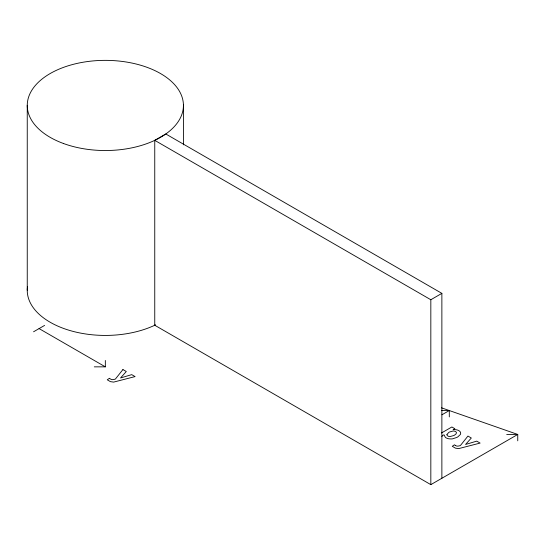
<?xml version="1.0" encoding="UTF-8"?>
<svg xmlns="http://www.w3.org/2000/svg" width="545" height="545" viewBox="0 0 545 545"><rect width="100%" height="100%" fill="white"/><g stroke="black" fill="none" stroke-linecap="round" stroke-linejoin="round"><path stroke-width="0.82" d="M517.75 440.83L517.75 434.454L430.829 484.641L154.753 325.249L154.753 140.351L165.796 133.975L441.872 293.367L441.872 478.265M33.558 331.782L44.601 325.406M154.753 325.249L155.441 324.847M154.753 140.351L430.829 299.743L441.872 293.367M441.968 414.772L449.305 410.535L449.305 416.911M441.511 432.955L451.866 426.98L454.83 428.69L453.086 429.698A6.479 3.74 0 0 1 456.09 429.732A5.872 3.393 0 0 1 458.658 430.55A6.921 3.992 0 0 1 459.285 430.938L459.496 431.095A6.063 3.502 0 0 1 460.559 432.539L460.648 433.595A7.167 4.135 0 0 1 460.375 434.474L457.861 436.852A16.657 9.619 0 0 1 456.751 437.471L452.541 438.827A7.153 4.128 0 0 1 451.376 438.936L449.189 438.848A6.043 3.488 0 0 1 446.737 438.153C443.623 437.724 445.551 432.205 441.859 436.416M94.292 366.846L105.335 366.846L105.335 360.47M441.654 410.535L449.305 410.535M506.707 434.454L517.75 434.454L441.525 407.824M455.627 445.599L456.581 446.001A2.275 1.315 0 0 0 457.889 446.11A7.31 4.224 0 0 0 460.409 445.524L467.944 436.061L471.316 438.01L465.559 444.468L476.739 441.137L480.111 443.085L458.631 448.61L455.409 448.14L452.282 446.287L454.503 444.768A8.713 5.028 0 0 0 455.62 445.606M39.077 328.594L105.335 366.846M430.829 299.743L430.829 484.641M183.42 104.994L183.42 144.861M27.25 105.294L27.25 290.192M155.053 325.106A78.085 45.085 0 0 1 68.99 330.243A78.085 45.085 0 0 1 27.55 286.391M446.968 434.488L446.989 434.958A3.27 1.887 0 0 0 448.051 436.109A3.093 1.785 0 0 0 450.027 436.565L453.801 435.53A14.994 8.659 0 0 0 454.544 435.108L456.036 433.915L456.444 432.71A3.134 1.812 0 0 0 455.661 431.647A3.747 2.166 0 0 0 455.382 431.49A3.331 1.921 0 0 0 453.127 430.993L449.475 432.022A13.598 7.848 0 0 0 448.767 432.437L446.968 434.488M122.925 369.565L115.404 379.041A7.31 4.224 0 0 1 112.87 379.627A2.275 1.315 0 0 1 111.561 379.497L110.608 379.102A8.713 5.028 0 0 1 109.49 378.264L107.263 379.79L110.383 381.636L113.612 382.106L135.092 376.588L131.72 374.64L120.54 377.964L126.297 371.513L122.925 369.565M63.54 143.526A78.085 45.085 0 0 0 183.358 107.297A78.085 45.085 0 0 0 69.106 65.509A78.085 45.085 0 0 0 63.54 143.526"/></g></svg>
